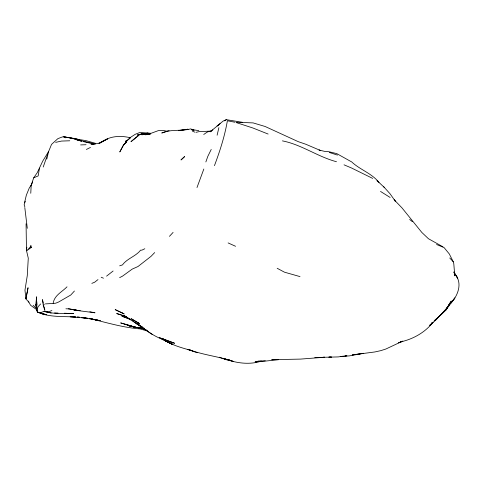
<?xml version="1.0" encoding="UTF-8"?>
<svg xmlns="http://www.w3.org/2000/svg" width="483" height="483" viewBox="0 0 483 483"><rect width="100%" height="100%" fill="white"/><g stroke="black" fill="none" stroke-linecap="round" stroke-linejoin="round"><path stroke-width="0.72" d="M36.261 305.648L36.708 310.454L37.445 312.072C49.357 317.53 63.032 316.208 75.843 317.023L70.168 316.745L87.809 318.273M36.358 303.433L36.654 296.804L35.76 304.779M30.767 193.272L31.208 185.11L33.719 177.804L37.288 172.618L42.715 161.129L48.62 151.511L51.542 144.381L57.851 138.669L62.5 136.87L71.587 137.945L79.49 139.684L73.229 138.633M39.455 168.114L38.163 175.927L33.719 177.804M26.861 247.224L26.354 249.946L28.28 258.157L27.277 275.63L24.965 290.174L25.937 298.929L28.895 302.267L30.58 305.268L36.672 309.663M217.109 135.21L218.902 127.615M24.53 202.751L26.348 195.162L29.264 188.032L31.208 185.11M46.797 159.094L48.62 151.511L43.222 167.033M45.396 303.892L53.13 303.451C54.138 295.433 61.963 292.022 67.016 286.824M203.838 169.02L196.992 187.555M25.279 201.224L24.15 204.738L24.85 206.784M30.254 247.048L30.864 245.279L31.383 247.368L26.776 250.725L30.254 247.048L31.383 247.368M205.855 161.944L207.811 156.377L211.222 149.452M214.446 165.657C219.916 151.088 224.776 136.085 227.378 120.756L235.004 122.253M37.294 309.947L37.445 312.072L46.428 314.747L37.445 312.072L36.889 309.863L38.133 306.645L40.626 303.952M31.015 185.75L32.705 181.988M44.08 306.765L44.877 310.34L43.367 305.968L44.219 304.199M126.184 142.262L123.34 145.389L119.778 151.97L123.425 145.148L127.524 140.269L130.971 137.057L135.294 134.28L139.895 132.463L150.593 133.29L141.29 133.924L137.281 135.023L141.616 134.25M74.43 291.02L70.76 295.016L58.618 302.02L55.744 303.191L53.136 303.451M169.436 236.35L173.095 232.401M126.123 142.207L123.702 144.761L126.486 142.304M154.669 252.573L151.07 256.31L138.017 266.507L132.197 269.122L122.604 276.089L119.621 277.64M431.464 323.399L432.448 322.487M431.506 323.362L432.581 322.378M434.193 320.905L436.342 318.937L434.899 320.235M437.115 318.219C442.887 313.437 447.807 307.659 451.303 301.012L445.404 310.635L436.584 318.786M113.113 270.999L106.574 276.143M97.983 279.597L94.704 282.187L91.83 283.382M220.091 123.642L210.153 131.811L211.542 131.352M218.292 125.115L217.066 125.972L223.188 121.052L226.298 119.663L242.351 122.296M203.729 134.479L207.11 132.155L212.852 129.981M224.432 120.877L226.298 119.663M129.027 139.14L125.363 141.344L127.391 140.468M86.366 149.464L90.46 147.442M144.822 248.745L141.881 250.158L140.631 250.152C135.693 256.455 127.168 258.435 122.459 264.907L119.657 265.831M402.502 341.197L385.826 349.04L380.749 350.658L374.899 351.95L352.204 354.945L363.614 353.284L349.396 355.886L340.817 356.514L343.522 356.17M399.375 342.501L402.804 341.185L398.614 342.845L402.019 341.342M51.216 313.056L44.062 311.366L41.218 312.435L38.67 312.471M51.898 310.557L49.079 311.571L46.525 311.626M166.901 131.418L161.763 133.012C170.964 128.943 181.089 131.436 190.688 128.895L194.13 130.223M401.476 341.704C413.714 338.8 425.318 332.207 433.082 322.185L429.659 325.367L436.149 319.728L447.258 307.671L445.404 310.635L450.615 302.207L445.827 310.104L454.889 297.902L450.379 303.572C457.292 296.858 462.364 284.644 456.278 275.998M195.983 132.336L199.02 131.636L209.278 131.171M55.666 142.364L61.516 141.072L69.763 140.782M143.059 133.99L148.118 133.085L141.29 133.924L150.593 133.29M169.074 130.766L166.43 131.128L163.145 130.392L158.243 130.664L148.722 134.165L145.522 134.775L149.265 134.262M343.262 356.231L338.166 356.919L323.024 357.311L324.594 357.251L300.474 359.098L271.736 359.702L278.643 359.666L266.296 360.994L257.825 361.23L261.557 361.055M344.717 356.037L346.903 355.742L344.874 356.001M265.288 360.879L255.09 361.924L260.941 361.266C248.769 365.1 235.686 363.017 223.985 358.603L226.165 359.243M150.756 133.954L141.779 134.751L150.141 133.966M316.099 357.565L314.88 357.643L324.594 357.251M80.601 144.918L86.04 144.719M130.368 325.94L128.991 325.983L144.429 328.995M129.003 138.132L130.229 138.15M68.399 308.854L76.453 310.086M65.911 308.788L69.286 308.879L78.807 310.708L95.018 312.791L89.844 311.758M54.549 312.954L58.02 313.044M236.501 122.247L253.116 122.905L265.095 126.48L298.192 141.64L305.848 144.266L320.295 150.43L319.1 150.092M64.33 313.232L73.694 313.63C63.75 313.232 53.613 314.27 44.062 311.366M76.725 310.267L73.899 310.134L79.647 310.448M78.137 310.334L80.256 310.436M103.447 278.214L101.189 277.23M81.742 317.657L85.044 317.905L81.615 317.536M229.926 360.161L226.225 359.744L219.288 357.227M89.639 318.569L91.112 318.75M81.651 317.554L87.429 318.285M71.261 138.216L86.071 140.656L95.272 143.276M147.671 331.072L139.895 328.887C122.809 327.528 106.453 322.535 89.886 318.557L91.299 318.744M93.865 144.477L90.937 144.025L93.841 144.242L93.412 144.254L98.773 143.222L107.624 138.875L99.015 143.542L104.69 140.269L102.782 141.374C110.794 135.777 121.124 135.53 130.313 137.752M194.83 132.167L192.566 131.225L191.866 129.516L198.815 130.676M189.578 349.819C203.723 355.126 219.004 356.52 233.355 361.417L227.602 359.678M84.229 317.826L100.216 320.7L91.504 318.997M63.533 136.713L73.325 138.573L81.591 141.223L76.187 139.593L95.229 143.946M73.325 138.573L64.046 136.743L65.748 137.836M91.492 318.997L100.047 320.688L89.886 318.557M83.595 141.676L90.424 143.24M282.416 140.873C301.549 144.616 317.675 156.727 336.476 161.727M319.191 150.086L324.691 151.39L328.929 151.728L336.79 153.624L351.286 161.714M300.009 276.608L284.469 272.183L277.176 268.282M128.393 325.288L136.206 327.371L120.672 322.91L134.485 327.124L143.922 328.826L133.797 326.931L134.485 327.124L124.813 324.184M144.188 328.851L138.784 327.226L147.267 330.348M236.519 122.676L252.851 127.977L268.131 134.057M329.309 152.453L337.478 155.097M159.444 337.623L174.635 343.28L165.403 339.827M129.879 318.991L121.915 316.19L130.965 319.692M164.757 339.573L162.451 338.764C171.368 345.26 182.188 347.875 192.602 350.893L187.857 349.414L197.149 352.735M191.866 129.516L193.786 130.205M166.985 340.642C154.844 337.816 145.552 329.478 135.373 322.867M436.554 244.489L444.094 247.604L449.299 253.949L453.314 261.852L453.791 263.718L454.787 275.871L454.262 274.465M227.837 359.485L229.817 360.318M344.029 164.83L351.509 167.987L372.677 178.408M172.051 344.011L162.952 339.778L159.209 337.46M228.121 242.925L235.565 246.288M171.942 343.932L165.216 340.726L172.854 344.457L166.43 341.294L167.42 341.904L162.143 338.299M140.481 325.681L136.49 323.586L142.087 326.979M130.452 319.287L124.409 315.918L116.687 313.539L126.703 316.776L124.409 315.918L140.782 326.327L140.173 325.934M442.935 246.807L428.433 238.717L421.822 232.432L401.959 207.859L394.176 199.799L395.462 201.405L390.035 193.768L383.647 186.692M141.465 326.713L144.471 328.446M42.263 313.787L43.887 314.765M380.519 191.425L390.137 197.469M142.25 327.021L134.582 321.98M147.75 331.374L152.465 334.622M132.245 320.362L133.417 321.171M351.709 161.956C360.083 169.799 371.711 173.264 378.968 182.423L384.172 187.307M409.662 219.433L412.379 221.697M376.939 180.727L378.986 182.441M33.122 305.244L36.521 308.565M449.751 257.994L453.314 261.852M453.724 272.321L455.004 274.163M455.698 275.225L457.745 278.214L453.929 271.79M28.515 301.072L28.895 302.267M36.406 306.892L35.802 304.743L36.708 310.454M43.277 303.191L42.474 299.611L43.367 305.968M24.802 207.551L27.29 228.314M36.943 304.978L36.696 301.434L36.889 309.863M26.462 249.047L26.07 223.798M26.535 295.439L25.937 298.929L28.05 287.723L26.535 295.439M184.53 156.655L181.071 159.885L184.53 156.655M133.942 139.201L130.971 141.694L139.182 134.95L133.942 139.201M180.038 130.307L178.577 130.682L188.068 129.203L180.038 130.307M331.374 357.058L328.977 357.124L331.374 357.058M79.333 317.204L77.22 317.096L79.333 317.204M122.386 313.002L115.196 309.627L124.173 313.962L122.386 313.002M138.428 322.91L131.225 318.714L139.436 323.646L138.428 322.91"/></g></svg>
